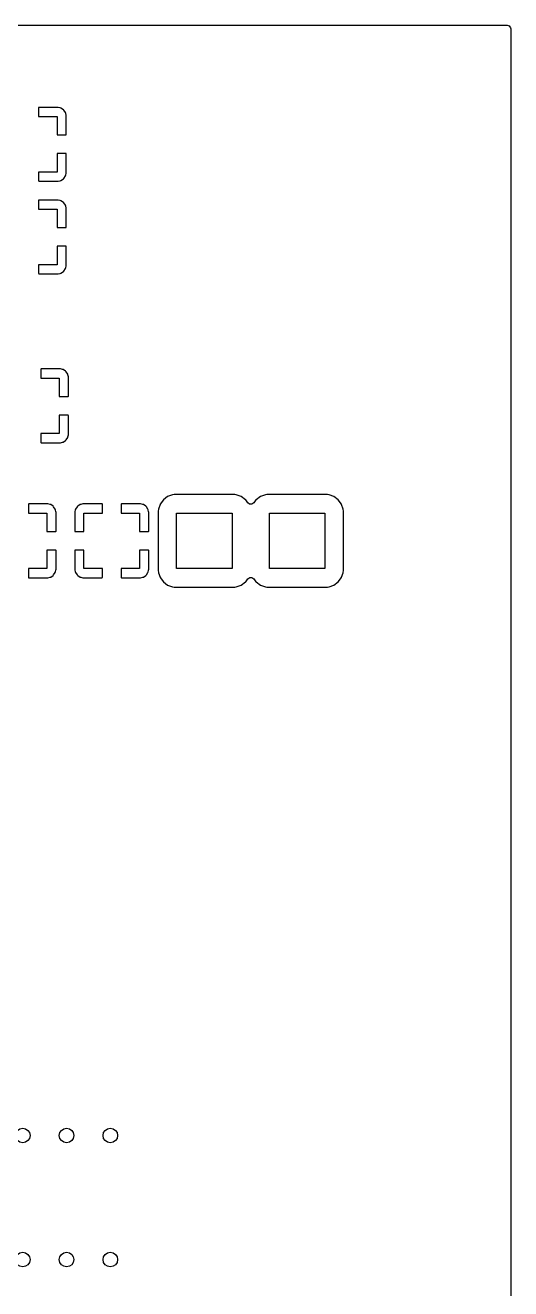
# Model space of a CAD drawing. Extents: x -0.18 to 2.18, y -0.18 to 2.58.
# Drawn here: x 1.652 to 2.176, y 1.213 to 2.576 of the extents above; entities that cross this region are included whole.
import ezdxf

# ---------------------------------------------------------------- set-up
doc = ezdxf.new("R2010")
doc.units = 0
doc.header["$MEASUREMENT"] = 0
doc.layers.add('BLACK', color=7, linetype='CONTINUOUS')

msp = doc.modelspace()

# ---------------------------------------------------------------- linework, layer by layer
at = {"layer": 'BLACK', "linetype": 'CONTINUOUS'}
for p, q in [((-0.172146, 2.57604), (2.17215, 2.57604)), ((2.17215, 2.57604), (2.17444, 2.5753)), ((2.17444, 2.5753), (2.17585, 2.57335)), ((2.17585, 2.57335), (2.17604, 2.57215)), ((2.17604, 2.57215), (2.17604, -0.172146)), ((1.66681, 2.48732), (1.66669, 2.48716)), ((1.66669, 2.48716), (1.66669, 2.47764)), ((1.66731, 2.48748), (1.66681, 2.48732)), ((1.68747, 2.48748), (1.66731, 2.48748)), ((1.68785, 2.48744), (1.68747, 2.48748)), ((1.69016, 2.48698), (1.68785, 2.48744)), ((1.69085, 2.4867), (1.69016, 2.48698)), ((1.69347, 2.48495), (1.69085, 2.4867)), ((1.694, 2.48441), (1.69347, 2.48495)), ((1.69575, 2.4818), (1.694, 2.48441)), ((1.69604, 2.4811), (1.69575, 2.4818)), ((1.66669, 2.47764), (1.68669, 2.47764)), ((1.68669, 2.47764), (1.68669, 2.45764)), ((1.6965, 2.47879), (1.69604, 2.4811)), ((1.69654, 2.47842), (1.6965, 2.47879)), ((1.69654, 2.45796), (1.69654, 2.47842)), ((1.68669, 2.45764), (1.69592, 2.45764)), ((1.69592, 2.45764), (1.69642, 2.4578)), ((1.69642, 2.4578), (1.69654, 2.45796)), ((1.69621, 2.43764), (1.68669, 2.43764)), ((1.68669, 2.43764), (1.68669, 2.41764)), ((1.69637, 2.43752), (1.69621, 2.43764)), ((1.69654, 2.43702), (1.69637, 2.43752)), ((1.69654, 2.41686), (1.69654, 2.43702)), ((1.68669, 2.41764), (1.66669, 2.41764)), ((1.66669, 2.41764), (1.66669, 2.40841)), ((1.694, 2.41086), (1.69575, 2.41348)), ((1.69575, 2.41348), (1.69604, 2.41417)), ((1.69604, 2.41417), (1.6965, 2.41648)), ((1.6965, 2.41648), (1.69654, 2.41686)), ((1.66669, 2.40841), (1.66686, 2.40791)), ((1.66686, 2.40791), (1.66702, 2.4078)), ((1.66702, 2.4078), (1.68747, 2.4078)), ((1.68747, 2.4078), (1.68785, 2.40783)), ((1.68785, 2.40783), (1.69016, 2.40829)), ((1.69016, 2.40829), (1.69085, 2.40858)), ((1.69085, 2.40858), (1.69347, 2.41033)), ((1.69347, 2.41033), (1.694, 2.41086)), ((1.66681, 2.38732), (1.66669, 2.38716)), ((1.66669, 2.38716), (1.66669, 2.37764)), ((1.66731, 2.38748), (1.66681, 2.38732)), ((1.68747, 2.38748), (1.66731, 2.38748)), ((1.68785, 2.38744), (1.68747, 2.38748)), ((1.69016, 2.38698), (1.68785, 2.38744)), ((1.69085, 2.3867), (1.69016, 2.38698)), ((1.69347, 2.38495), (1.69085, 2.3867)), ((1.66669, 2.37764), (1.68669, 2.37764)), ((1.68669, 2.37764), (1.68669, 2.35764)), ((1.694, 2.38441), (1.69347, 2.38495)), ((1.69575, 2.3818), (1.694, 2.38441)), ((1.69604, 2.3811), (1.69575, 2.3818)), ((1.6965, 2.37879), (1.69604, 2.3811)), ((1.69654, 2.37842), (1.6965, 2.37879)), ((1.69654, 2.35796), (1.69654, 2.37842)), ((1.68669, 2.35764), (1.69592, 2.35764)), ((1.69592, 2.35764), (1.69642, 2.3578)), ((1.69642, 2.3578), (1.69654, 2.35796)), ((1.69621, 2.33764), (1.68669, 2.33764)), ((1.68669, 2.33764), (1.68669, 2.31764)), ((1.69637, 2.33752), (1.69621, 2.33764)), ((1.69654, 2.33702), (1.69637, 2.33752)), ((1.69654, 2.31686), (1.69654, 2.33702)), ((1.68669, 2.31764), (1.66669, 2.31764)), ((1.66669, 2.31764), (1.66669, 2.30841)), ((1.66669, 2.30841), (1.66686, 2.30791)), ((1.66686, 2.30791), (1.66702, 2.3078)), ((1.66702, 2.3078), (1.68747, 2.3078)), ((1.68747, 2.3078), (1.68785, 2.30783)), ((1.68785, 2.30783), (1.69016, 2.30829)), ((1.69016, 2.30829), (1.69085, 2.30858)), ((1.69085, 2.30858), (1.69347, 2.31033)), ((1.69347, 2.31033), (1.694, 2.31086)), ((1.694, 2.31086), (1.69575, 2.31348)), ((1.69575, 2.31348), (1.69604, 2.31417)), ((1.69604, 2.31417), (1.6965, 2.31648)), ((1.6965, 2.31648), (1.69654, 2.31686)), ((1.66917, 2.20503), (1.66906, 2.20487)), ((1.66906, 2.20487), (1.66906, 2.19535)), ((1.66906, 2.19535), (1.68906, 2.19535)), ((1.66967, 2.2052), (1.66917, 2.20503)), ((1.68983, 2.2052), (1.66967, 2.2052)), ((1.68906, 2.19535), (1.68906, 2.17535)), ((1.69021, 2.20516), (1.68983, 2.2052)), ((1.69252, 2.2047), (1.69021, 2.20516)), ((1.69321, 2.20441), (1.69252, 2.2047)), ((1.69583, 2.20266), (1.69321, 2.20441)), ((1.69636, 2.20213), (1.69583, 2.20266)), ((1.69811, 2.19951), (1.69636, 2.20213)), ((1.6984, 2.19882), (1.69811, 2.19951)), ((1.69886, 2.19651), (1.6984, 2.19882)), ((1.6989, 2.19613), (1.69886, 2.19651)), ((1.6989, 2.17568), (1.6989, 2.19613)), ((1.68906, 2.17535), (1.69828, 2.17535)), ((1.69828, 2.17535), (1.69878, 2.17552)), ((1.69878, 2.17552), (1.6989, 2.17568)), ((1.69857, 2.15535), (1.68906, 2.15535)), ((1.68906, 2.15535), (1.68906, 2.13535)), ((1.69874, 2.15524), (1.69857, 2.15535)), ((1.6989, 2.15474), (1.69874, 2.15524)), ((1.6989, 2.13458), (1.6989, 2.15474)), ((1.68906, 2.13535), (1.66906, 2.13535)), ((1.66906, 2.13535), (1.66906, 2.12613)), ((1.69321, 2.1263), (1.69583, 2.12804)), ((1.69583, 2.12804), (1.69636, 2.12858)), ((1.69636, 2.12858), (1.69811, 2.13119)), ((1.69811, 2.13119), (1.6984, 2.13189)), ((1.6984, 2.13189), (1.69886, 2.1342)), ((1.69886, 2.1342), (1.6989, 2.13458)), ((1.66906, 2.12613), (1.66922, 2.12563)), ((1.66922, 2.12563), (1.66938, 2.12551)), ((1.66938, 2.12551), (1.68983, 2.12551)), ((1.68983, 2.12551), (1.69021, 2.12555)), ((1.69021, 2.12555), (1.69252, 2.12601)), ((1.69252, 2.12601), (1.69321, 2.1263)), ((1.65579, 2.05937), (1.65567, 2.0592)), ((1.65567, 2.0592), (1.65567, 2.04969)), ((1.65629, 2.05953), (1.65579, 2.05937)), ((1.67645, 2.05953), (1.65629, 2.05953)), ((1.67683, 2.05949), (1.67645, 2.05953)), ((1.67913, 2.05903), (1.67683, 2.05949)), ((1.67983, 2.05874), (1.67913, 2.05903)), ((1.71221, 2.05903), (1.71151, 2.05874)), ((1.71451, 2.05949), (1.71221, 2.05903)), ((1.71489, 2.05953), (1.71451, 2.05949)), ((1.73534, 2.05953), (1.71489, 2.05953)), ((1.73551, 2.05941), (1.73534, 2.05953)), ((1.73567, 2.05891), (1.73551, 2.05941)), ((1.73567, 2.04969), (1.73567, 2.05891)), ((1.75579, 2.05937), (1.75567, 2.0592)), ((1.75567, 2.0592), (1.75567, 2.04969)), ((1.75629, 2.05953), (1.75579, 2.05937)), ((1.77645, 2.05953), (1.75629, 2.05953)), ((1.77683, 2.05949), (1.77645, 2.05953)), ((1.77913, 2.05903), (1.77683, 2.05949)), ((1.77983, 2.05874), (1.77913, 2.05903)), ((1.79775, 2.05891), (1.79592, 2.05403)), ((1.79783, 2.05914), (1.79775, 2.05891)), ((1.79793, 2.0594), (1.79783, 2.05914)), ((1.79783, 2.05914), (1.79783, 2.05914)), ((1.80137, 2.06399), (1.79793, 2.0594)), ((1.80596, 2.06743), (1.80137, 2.06399)), ((1.81133, 2.06944), (1.80596, 2.06743)), ((1.81157, 2.06947), (1.81133, 2.06944)), ((1.81299, 2.06962), (1.81157, 2.06947)), ((1.81157, 2.06947), (1.81157, 2.06947)), ((1.81377, 2.0697), (1.81299, 2.06962)), ((1.87756, 2.0697), (1.81377, 2.0697)), ((1.87835, 2.06962), (1.87756, 2.0697)), ((1.87977, 2.06947), (1.87835, 2.06962)), ((1.88001, 2.06944), (1.87977, 2.06947)), ((1.87977, 2.06947), (1.87977, 2.06947)), ((1.88538, 2.06743), (1.88001, 2.06944)), ((1.88997, 2.06399), (1.88538, 2.06743)), ((1.89014, 2.06376), (1.88997, 2.06399)), ((1.89255, 2.06054), (1.89014, 2.06376)), ((1.89014, 2.06376), (1.89014, 2.06376)), ((1.89441, 2.05919), (1.89255, 2.06054)), ((1.89682, 2.05916), (1.89441, 2.05919)), ((1.89879, 2.06054), (1.89682, 2.05916)), ((1.9012, 2.06376), (1.89879, 2.06054)), ((1.90137, 2.06399), (1.9012, 2.06376)), ((1.9012, 2.06376), (1.9012, 2.06376)), ((1.90596, 2.06743), (1.90137, 2.06399)), ((1.91133, 2.06944), (1.90596, 2.06743)), ((1.91157, 2.06947), (1.91133, 2.06944)), ((1.91299, 2.06962), (1.91157, 2.06947)), ((1.91157, 2.06947), (1.91157, 2.06947)), ((1.91377, 2.0697), (1.91299, 2.06962)), ((1.97756, 2.0697), (1.91377, 2.0697)), ((1.97835, 2.06962), (1.97756, 2.0697)), ((1.97977, 2.06947), (1.97835, 2.06962)), ((1.98001, 2.06944), (1.97977, 2.06947)), ((1.97977, 2.06947), (1.97977, 2.06947)), ((1.98538, 2.06743), (1.98001, 2.06944)), ((1.98997, 2.06399), (1.98538, 2.06743)), ((1.99341, 2.0594), (1.98997, 2.06399)), ((1.99351, 2.05914), (1.99341, 2.0594)), ((1.99359, 2.05891), (1.99351, 2.05914)), ((1.99351, 2.05914), (1.99351, 2.05914)), ((1.99542, 2.05403), (1.99359, 2.05891)), ((1.65567, 2.04969), (1.67567, 2.04969)), ((1.67567, 2.04969), (1.67567, 2.02969)), ((1.68245, 2.05699), (1.67983, 2.05874)), ((1.68298, 2.05646), (1.68245, 2.05699)), ((1.68473, 2.05384), (1.68298, 2.05646)), ((1.68502, 2.05315), (1.68473, 2.05384)), ((1.68547, 2.05084), (1.68502, 2.05315)), ((1.68551, 2.05046), (1.68547, 2.05084)), ((1.68551, 2.03001), (1.68551, 2.05046)), ((1.70586, 2.05084), (1.70583, 2.05046)), ((1.70583, 2.05046), (1.70583, 2.0303)), ((1.70632, 2.05315), (1.70586, 2.05084)), ((1.70661, 2.05384), (1.70632, 2.05315)), ((1.70836, 2.05646), (1.70661, 2.05384)), ((1.70889, 2.05699), (1.70836, 2.05646)), ((1.71151, 2.05874), (1.70889, 2.05699)), ((1.71567, 2.02969), (1.71567, 2.04969)), ((1.71567, 2.04969), (1.73567, 2.04969)), ((1.75567, 2.04969), (1.77567, 2.04969)), ((1.77567, 2.04969), (1.77567, 2.02969)), ((1.78245, 2.05699), (1.77983, 2.05874)), ((1.78298, 2.05646), (1.78245, 2.05699)), ((1.78473, 2.05384), (1.78298, 2.05646)), ((1.78502, 2.05315), (1.78473, 2.05384)), ((1.78547, 2.05084), (1.78502, 2.05315)), ((1.78551, 2.05046), (1.78547, 2.05084)), ((1.78551, 2.03001), (1.78551, 2.05046)), ((1.79592, 2.05403), (1.79565, 2.05158)), ((1.79565, 2.05158), (1.79565, 1.98779)), ((1.81567, 1.98969), (1.81567, 2.04969)), ((1.81567, 2.04969), (1.87567, 2.04969)), ((1.87567, 2.04969), (1.87567, 1.98969)), ((1.91567, 1.98969), (1.91567, 2.04969)), ((1.91567, 2.04969), (1.97567, 2.04969)), ((1.97567, 2.04969), (1.97567, 1.98969)), ((1.99569, 2.05158), (1.99542, 2.05403)), ((1.99569, 1.98779), (1.99569, 2.05158)), ((1.67567, 2.02969), (1.68489, 2.02969)), ((1.68489, 2.02969), (1.68539, 2.02985)), ((1.68539, 2.02985), (1.68551, 2.03001)), ((1.70583, 2.0303), (1.70599, 2.0298)), ((1.70599, 2.0298), (1.70615, 2.02969)), ((1.70615, 2.02969), (1.71567, 2.02969)), ((1.77567, 2.02969), (1.78489, 2.02969)), ((1.78489, 2.02969), (1.78539, 2.02985)), ((1.78539, 2.02985), (1.78551, 2.03001)), ((1.68519, 2.00969), (1.67567, 2.00969)), ((1.67567, 2.00969), (1.67567, 1.98969)), ((1.68535, 2.00957), (1.68519, 2.00969)), ((1.68551, 2.00907), (1.68535, 2.00957)), ((1.68551, 1.98891), (1.68551, 2.00907)), ((1.70594, 2.00952), (1.70583, 2.00936)), ((1.70583, 2.00936), (1.70583, 1.98891)), ((1.70644, 2.00969), (1.70594, 2.00952)), ((1.71567, 2.00969), (1.70644, 2.00969)), ((1.71567, 1.98969), (1.71567, 2.00969)), ((1.78519, 2.00969), (1.77567, 2.00969)), ((1.77567, 2.00969), (1.77567, 1.98969)), ((1.78535, 2.00957), (1.78519, 2.00969)), ((1.78551, 2.00907), (1.78535, 2.00957)), ((1.78551, 1.98891), (1.78551, 2.00907)), ((1.67567, 1.98969), (1.65567, 1.98969)), ((1.65567, 1.98969), (1.65567, 1.98046)), ((1.65567, 1.98046), (1.65583, 1.97996)), ((1.65583, 1.97996), (1.65599, 1.97984)), ((1.65599, 1.97984), (1.67645, 1.97984)), ((1.67645, 1.97984), (1.67683, 1.97988)), ((1.67683, 1.97988), (1.67913, 1.98034)), ((1.67913, 1.98034), (1.67983, 1.98063)), ((1.67983, 1.98063), (1.68245, 1.98238)), ((1.68245, 1.98238), (1.68298, 1.98291)), ((1.68298, 1.98291), (1.68473, 1.98553)), ((1.68473, 1.98553), (1.68502, 1.98622)), ((1.68502, 1.98622), (1.68547, 1.98853)), ((1.68547, 1.98853), (1.68551, 1.98891)), ((1.70583, 1.98891), (1.70586, 1.98853)), ((1.70586, 1.98853), (1.70632, 1.98622)), ((1.70632, 1.98622), (1.70661, 1.98553)), ((1.70661, 1.98553), (1.70836, 1.98291)), ((1.70836, 1.98291), (1.70889, 1.98238)), ((1.70889, 1.98238), (1.71151, 1.98063)), ((1.71151, 1.98063), (1.71221, 1.98034)), ((1.71221, 1.98034), (1.71451, 1.97988)), ((1.71451, 1.97988), (1.71489, 1.97984)), ((1.71489, 1.97984), (1.73505, 1.97984)), ((1.73567, 1.98969), (1.71567, 1.98969)), ((1.73505, 1.97984), (1.73555, 1.98)), ((1.73555, 1.98), (1.73567, 1.98017)), ((1.73567, 1.98017), (1.73567, 1.98969)), ((1.77567, 1.98969), (1.75567, 1.98969)), ((1.75567, 1.98969), (1.75567, 1.98046)), ((1.75567, 1.98046), (1.75583, 1.97996)), ((1.75583, 1.97996), (1.75599, 1.97984)), ((1.75599, 1.97984), (1.77645, 1.97984)), ((1.77645, 1.97984), (1.77683, 1.97988)), ((1.77683, 1.97988), (1.77913, 1.98034)), ((1.77913, 1.98034), (1.77983, 1.98063)), ((1.77983, 1.98063), (1.78245, 1.98238)), ((1.78245, 1.98238), (1.78298, 1.98291)), ((1.78298, 1.98291), (1.78473, 1.98553)), ((1.78473, 1.98553), (1.78502, 1.98622)), ((1.78502, 1.98622), (1.78533, 1.98779)), ((1.78533, 1.98779), (1.78547, 1.98853)), ((1.78547, 1.98853), (1.78551, 1.98891)), ((1.79565, 1.98779), (1.79592, 1.98534)), ((1.79592, 1.98534), (1.796, 1.98511)), ((1.796, 1.98511), (1.79779, 1.98034)), ((1.79779, 1.98034), (1.79793, 1.97997)), ((1.79793, 1.97997), (1.80137, 1.97538)), ((1.87567, 1.98969), (1.81567, 1.98969)), ((1.89014, 1.97561), (1.89255, 1.97883)), ((1.89255, 1.97883), (1.89452, 1.98021)), ((1.89452, 1.98021), (1.89693, 1.98018)), ((1.89693, 1.98018), (1.89879, 1.97883)), ((1.89879, 1.97883), (1.9012, 1.97561)), ((1.97567, 1.98969), (1.91567, 1.98969)), ((1.98997, 1.97538), (1.99341, 1.97997)), ((1.99341, 1.97997), (1.99355, 1.98034)), ((1.99355, 1.98034), (1.99534, 1.98511)), ((1.99534, 1.98511), (1.99542, 1.98534)), ((1.99542, 1.98534), (1.99569, 1.98779)), ((1.80137, 1.97538), (1.80596, 1.97194)), ((1.80596, 1.97194), (1.81133, 1.96993)), ((1.81133, 1.96993), (1.81157, 1.9699)), ((1.81157, 1.9699), (1.81157, 1.9699)), ((1.81157, 1.9699), (1.81299, 1.96975)), ((1.81299, 1.96975), (1.81377, 1.96967)), ((1.81377, 1.96967), (1.87756, 1.96967)), ((1.87756, 1.96967), (1.87835, 1.96975)), ((1.87835, 1.96975), (1.87977, 1.9699)), ((1.87977, 1.9699), (1.88001, 1.96993)), ((1.87977, 1.9699), (1.87977, 1.9699)), ((1.88001, 1.96993), (1.88538, 1.97194)), ((1.88538, 1.97194), (1.88997, 1.97538)), ((1.88997, 1.97538), (1.89014, 1.97561)), ((1.89014, 1.97561), (1.89014, 1.97561)), ((1.9012, 1.97561), (1.9012, 1.97561)), ((1.9012, 1.97561), (1.90137, 1.97538)), ((1.90137, 1.97538), (1.90596, 1.97194)), ((1.90596, 1.97194), (1.91133, 1.96993)), ((1.91133, 1.96993), (1.91157, 1.9699)), ((1.91157, 1.9699), (1.91157, 1.9699)), ((1.91157, 1.9699), (1.91299, 1.96975)), ((1.91299, 1.96975), (1.91377, 1.96967)), ((1.91377, 1.96967), (1.97756, 1.96967)), ((1.97756, 1.96967), (1.97835, 1.96975)), ((1.97835, 1.96975), (1.97977, 1.9699)), ((1.97977, 1.9699), (1.98001, 1.96993)), ((1.97977, 1.9699), (1.97977, 1.9699)), ((1.98001, 1.96993), (1.98538, 1.97194)), ((1.98538, 1.97194), (1.98997, 1.97538))]:
    msp.add_line(p, q, dxfattribs=at)
at = {"layer": 'BLACK'}
for centre in [(1.64961, 1.37795), (1.69685, 1.37795), (1.74409, 1.37795), (1.64961, 1.24409), (1.69685, 1.24409), (1.74409, 1.24409)]:
    msp.add_circle(centre, 0.007874, dxfattribs=at)

doc.saveas('drawing.dxf')
